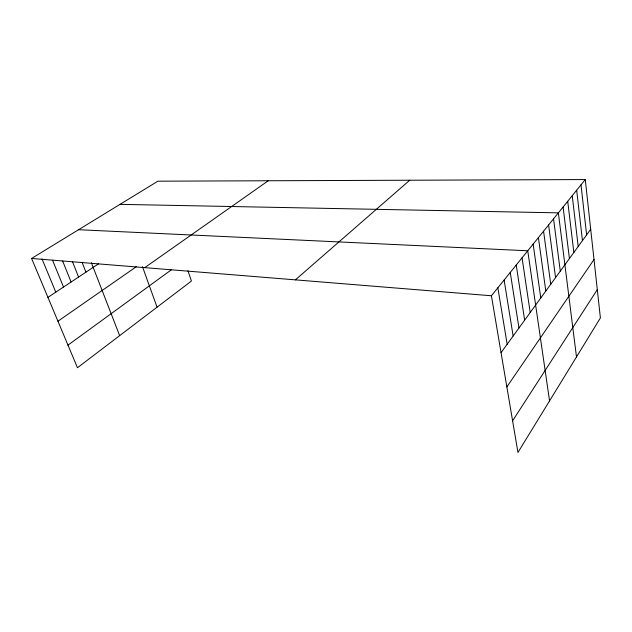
<?xml version="1.0" encoding="UTF-8"?>
<svg xmlns="http://www.w3.org/2000/svg" width="632" height="632" viewBox="0 0 632 632"><rect width="100%" height="100%" fill="white"/><g stroke="black" fill="none" stroke-linecap="round" stroke-linejoin="round"><path stroke-width="0.95" d="M512.599 420.817L597.303 289.638M506.856 386.918L594.009 259.507M501.05 352.656L590.699 229.274M585.264 179.559L600.4 317.943L517.956 452.441L491.412 295.768L585.264 179.559L157.889 181.186L31.6 258.456L77.467 367.729L191.417 281.05L187.949 270.717M295.381 279.865L409.741 180.223M67.98 345.135L171.627 269.611M144.76 267.636L268.245 180.768M57.947 321.222L136.536 266.562M47.937 297.372L98.56 263.797M120.025 204.357L558.364 212.858L576.495 356.938M78.581 229.708L527.744 250.778L549.556 400.893M31.6 258.456L491.412 295.768M41.996 258.867L55.782 292.158M52.535 260.187L63.508 287.039M62.655 261.04L71.108 281.998M72.451 261.632L78.581 277.045M82.049 262.248L85.936 272.163M91.403 262.77L119.645 335.639M142.461 266.649L157.06 307.184M497.85 287.797L507.164 344.235M504.123 280.023L513.137 336.019M510.245 272.439L518.959 328M516.226 265.045L524.647 320.179M522.056 257.824L530.201 312.532M533.139 244.094L540.779 297.972M538.409 237.569L545.811 291.044M543.567 231.186L550.741 284.266M548.608 224.937L555.56 277.63M553.545 218.83L560.284 271.136M563.088 207.012L569.424 258.551M567.71 201.284L573.856 252.46M572.237 195.683L578.193 246.488M576.668 190.2L582.443 240.634M581.006 184.821L586.615 234.899"/></g></svg>
